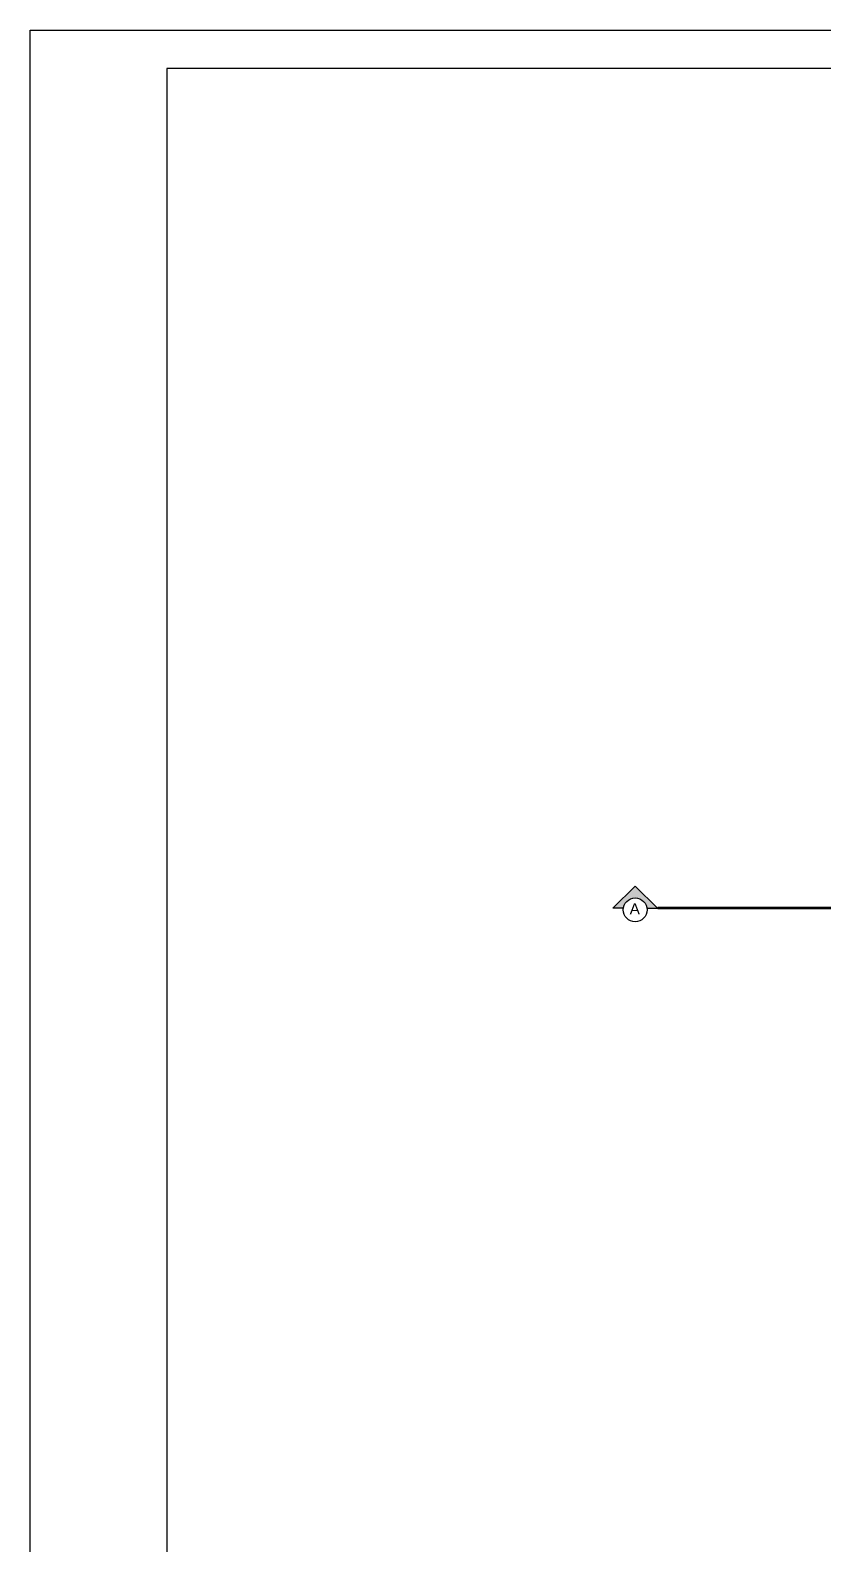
# Model space of a CAD drawing. Extents: x -39 to 242, y 20 to 69.
# Drawn here: x 52.02 to 59.29, y 44.63 to 58.49 of the extents above; entities that cross this region are included whole.
import ezdxf
from ezdxf.enums import TextEntityAlignment as Align

# ---------------------------------------------------------------- set-up
doc = ezdxf.new("R2010")
doc.units = 0
doc.header["$MEASUREMENT"] = 0
doc.linetypes.add('DASHDOT', pattern=[18.5, 12, -3, 0.5, -3])
for name, color, linetype in [('CORTE', 5, 'CONTINUOUS'), ('PRANCHA', 2, 'CONTINUOUS'), ('Texto', 2, 'CONTINUOUS')]:
    doc.layers.add(name, color=color, linetype=linetype)
doc.styles.add('arial', font='arial.ttf')

msp = doc.modelspace()

# ---------------------------------------------------------------- hatches: boundary and pattern name
at = {"layer": 'Texto'}
h = msp.add_hatch(color=253, dxfattribs=at)
h.dxf.hatch_style = 1
h.paths.add_polyline_path([(57.3596, 50.4553), (57.4547, 50.4553, -0.3706219), (57.5627, 50.5481, -0.3706219), (57.6706, 50.4553), (57.7677, 50.4553), (57.5642, 50.6546)])

# ---------------------------------------------------------------- linework, layer by layer
at = {"layer": 'CORTE', "linetype": 'DASHDOT', "ltscale": 0.1, "const_width": 0.025}
msp.add_lwpolyline([(73.516, 50.4553), (57.7677, 50.4553)], dxfattribs=at)
at = {"layer": 'PRANCHA', "color": 2}
msp.add_lwpolyline([(81.7249, 58.49), (81.7249, 37.49), (52.0249, 37.49), (52.0249, 58.49)], close=True, dxfattribs=at)
at = {"layer": 'PRANCHA', "color": 6}
msp.add_lwpolyline([(53.2749, 37.84), (81.3749, 37.84), (81.3749, 58.14), (53.2749, 58.14)], close=True, dxfattribs=at)
at = {"layer": 'Texto', "color": 3}
for p, q in [((57.3596, 50.4553), (57.5642, 50.6546)), ((57.7677, 50.4553), (57.5642, 50.6546)), ((57.4547, 50.4553), (57.3596, 50.4553)), ((57.6705, 50.4553), (57.7677, 50.4553))]:
    msp.add_line(p, q, dxfattribs=at)
at = {"layer": 'Texto', "color": 2}
msp.add_circle((57.5627, 50.4389), 0.1092, dxfattribs=at)

# ---------------------------------------------------------------- texts
at = {"layer": 'Texto', "color": 10, "style": 'arial'}
msp.add_text('A', height=0.1, rotation=360, dxfattribs=at).set_placement((57.5595, 50.399), align=Align.CENTER)

doc.saveas('drawing.dxf')
